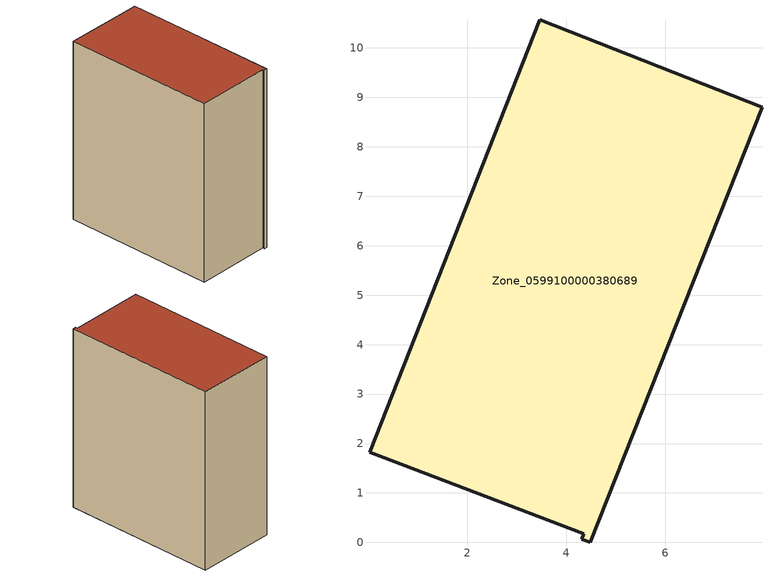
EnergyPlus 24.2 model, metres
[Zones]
Zone_0599100000380689
 floor ground (C_G): 4.36,0.17 0.02,1.83 3.47,10.57 7.96,8.8 4.49,0 4.32,0.07 z3.88
 wall outside (C_F): 4.49,0 7.96,8.8 3.47,10.57 0.02,1.83 4.36,0.17 4.32,0.07 4.49,0 z3.88:14.97
 roof outside (C_R): 4.36,0.17 4.32,0.07 4.49,0 7.96,8.8 3.47,10.57 0.02,1.83 z14.97
[BUILDING]
Pand.0599100000380689: North Axis=0; Terrain=City; Loads Convergence Tolerance Value=0.04; Temperature Convergence Tolerance Value=0.4; Solar Distribution=FullExterior; Maximum Number of Warmup Days=25; Minimum Number of Warmup Days=1
[Site:Location]
Rotterdam.The.Hague.AP_ZH_NLD Design_Conditions: Latitude=51.96; Longitude=4.45; Time Zone=1; Elevation=-4.5
[SITE:GROUNDTEMPERATURE:BUILDINGSURFACE]
18, 18, 18, 18, 18, 18, 18, 18, 18, 18, 18, 18
[MATERIAL] Thermal Absorptance=0.9; Solar Absorptance=0.7; Visible Absorptance=0.7
Name | Roughness | Thickness | Conductivity | Density | Specific Heat
G.TI.1992-2005 | MediumSmooth | 0.15 | 0.06 | 540 | 1210
F.TI.1992-2005 | Rough | 0.3 | 0.12 | 1920 | 840
R.TI.1992-2005 | MediumRough | 0.2 | 0.08 | 1500 | 1000
[CONSTRUCTION]
C_G: G.TI.1992-2005
C_F: F.TI.1992-2005
C_R: R.TI.1992-2005
[ZONE]
Zone_0599100000380689: Type=1; Multiplier=1; Ceiling Height=Autocalculate; Volume=Autocalculate; Floor Area=autocalculate; Part of Total Floor Area=Yes
[ZONEINFILTRATION:DESIGNFLOWRATE]
Infil_Zone_0599100000380689: Zone or ZoneList or Space or SpaceList=Zone_0599100000380689; Schedule=AlwaysOn; Design Flow Rate Calculation Method=Flow/Area; Flow Rate per Floor Area=0.0015; Constant Term Coefficient=1; Temperature Term Coefficient=0; Velocity Term Coefficient=0; Velocity Squared Term Coefficient=0
[HVACTEMPLATE:ZONE:IDEALLOADSAIRSYSTEM]
Zone_0599100000380689: Maximum Heating Supply Air Temperature=50; Minimum Cooling Supply Air Temperature=13; Maximum Heating Supply Air Humidity Ratio=0.0156; Minimum Cooling Supply Air Humidity Ratio=0.0077; Heating Limit=NoLimit; Cooling Limit=NoLimit; Dehumidification Control Type=ConstantSensibleHeatRatio; Cooling Sensible Heat Ratio=0.7; Dehumidification Setpoint=60; Humidification Control Type=None; Humidification Setpoint=30; Outdoor Air Method=None; Outdoor Air Flow Rate per Person=0.00944; Outdoor Air Flow Rate per Zone Floor Area=0; Outdoor Air Flow Rate per Zone=0; Demand Controlled Ventilation Type=None; Outdoor Air Economizer Type=NoEconomizer; Heat Recovery Type=None; Sensible Heat Recovery Effectiveness=0.7; Latent Heat Recovery Effectiveness=0.65
[ZONECONTROL:THERMOSTAT]
ThermostatControl_Zone_0599100000380689: Zone or ZoneList=Zone_0599100000380689; Control Type Schedule=DualSetpointControlType; Control 1=Thermostat_Zone_0599100000380689; Temperature Difference Between Cutout And Setpoint=0
[THERMOSTATSETPOINT:DUALSETPOINT]
Thermostat_Zone_0599100000380689: Heating Setpoint Temperature Schedule=HeatingSetpoint_Zone_0599100000380689; Cooling Setpoint Temperature Schedule=CoolingSetpoint_Zone_0599100000380689
[SCHEDULE:COMPACT]
HeatingSetpoint_Zone_0599100000380689: Through: 12/31, For: AllDays, Until: 24:00, 21
CoolingSetpoint_Zone_0599100000380689: Through: 12/31, For: AllDays, Until: 24:00, 24
DualSetpointControlType: Through: 12/31, For: AllDays, Until: 24:00, 4
AlwaysOn: Through: 12/31, For: AllDays, Until: 24:00, 1
